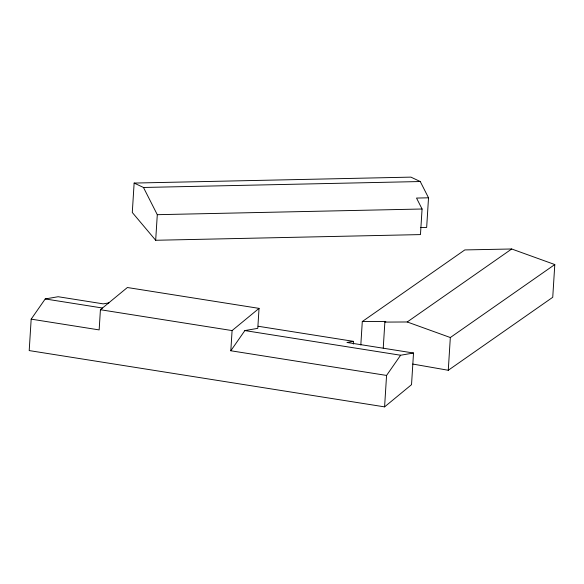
<?xml version="1.0" encoding="UTF-8"?>
<svg xmlns="http://www.w3.org/2000/svg" width="584" height="584" viewBox="0 0 584 584"><rect width="100%" height="100%" fill="white"/><g stroke="black" fill="none" stroke-linecap="round" stroke-linejoin="round"><path stroke-width="0.88" d="M108.916 302.884L103.215 303.863L58.145 296.723L45.224 298.95L31.178 319.141L29.2 350.582L384.586 406.873L411.53 384.666L413.523 353.013L346.976 342.472L353.488 341.355L353.32 344.071M413.523 353.013L400.609 355.24L386.564 375.432L230.819 350.765L244.871 330.573L257.785 328.347L259.041 308.374L127.37 287.518L100.419 309.724L99.149 329.909L31.178 319.141M428.525 197.808L420.261 181.536L410.932 177.127L134.137 183.069L132.291 212.488L155.68 240.272L420.465 234.593L422.071 209.006L416.516 198.064L428.525 197.808L426.663 227.431L420.655 227.563M155.68 240.272L157.293 214.686L143.474 187.471L134.137 183.069M230.819 350.765L232.089 330.581L259.041 308.374M360.817 344.991L362.292 321.55L464.82 249.923L511.701 248.988L554.8 264.545L552.741 297.285L448.271 370.271L412.757 364.051M383.243 348.027L384.871 322.098L385.841 321.419L362.292 321.55M384.586 406.873L386.564 375.432M448.271 370.271L450.33 337.53L554.8 264.545M384.871 322.098L407.231 321.974L511.701 248.988M143.474 187.471L420.261 181.536M157.293 214.686L422.071 209.006M258.143 326.252L353.488 341.355M45.224 298.95L102.463 308.016M244.871 330.573L400.609 355.24M100.419 309.724L232.089 330.581M407.231 321.974L450.33 337.53"/></g></svg>
